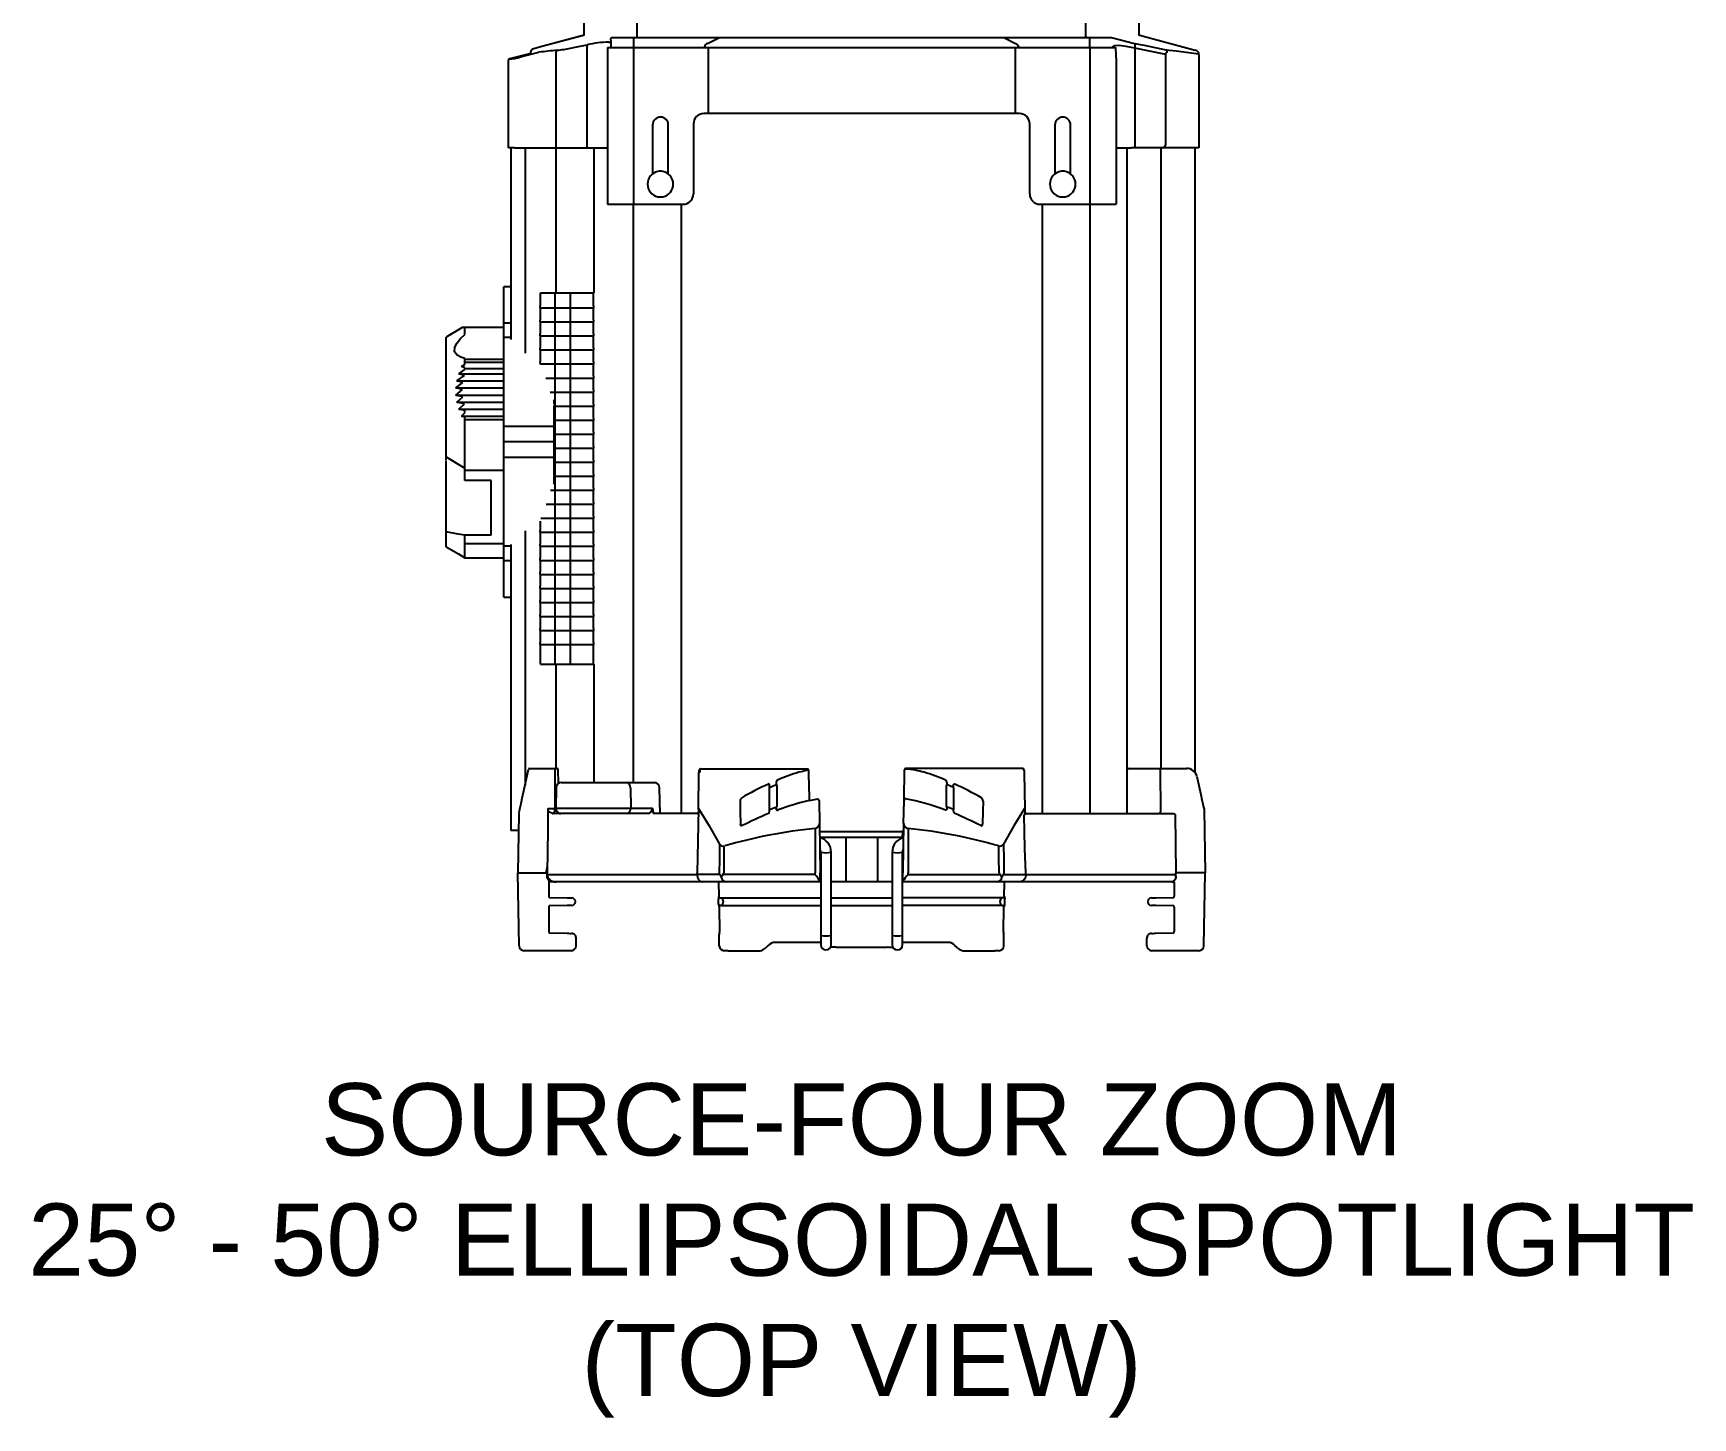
# Model space of a CAD drawing. Extents: x 4 to 195, y 4 to 106.
# Drawn here: x 175.06 to 195.17, y 78.97 to 95.76 of the extents above; entities that cross this region are included whole.
import ezdxf

# ---------------------------------------------------------------- set-up
doc = ezdxf.new("R2010")
doc.units = 0
doc.header["$LTSCALE"] = 0.5
doc.header["$MEASUREMENT"] = 0
doc.layers.get('0').update_dxf_attribs({"linetype": 'CONTINUOUS'})
doc.layers.add('RISER', color=7, linetype='CONTINUOUS')
doc.styles.add('ARIAL', font='arial.ttf')

# ---------------------------------------------------------------- blocks, each defined once
blk = doc.blocks.new('S4-z2550 (top)')
at = {"layer": 'RISER'}
for p, q in [((-2.719, -0.158), (-2.719, 0.447)), ((2.718, -0.158), (2.718, 0.447)), ((-3.041, -0.188), (-3.037, -0.225)), ((-3.026, -0.173), (-3.008, -0.173)), ((-3.008, -0.173), (-2.762, -0.173)), ((-2.762, -0.173), (-1.722, -0.173)), ((-2.762, -0.173), (-2.762, -0.293)), ((-1.867, -0.243), (-1.722, -0.173)), ((-1.722, -0.173), (1.754, -0.173)), ((1.723, -0.173), (1.867, -0.243)), ((1.754, -0.173), (3.027, -0.173)), ((2.762, -0.173), (2.762, -0.293)), ((3.027, -0.173), (3.309, -0.243)), ((-4.026, -0.369), (-4.267, -0.428)), ((-3.705, -0.356), (-3.705, -1.507)), ((-3.326, -1.507), (-3.326, -0.288)), ((-3.078, -0.293), (-3.078, -2.193)), ((-3.078, -0.293), (-2.765, -0.293)), ((-3.037, -0.225), (-3.037, -0.293)), ((-2.765, -0.293), (-2.765, -2.193)), ((-2.765, -0.293), (-1.86, -0.293)), ((-1.902, -0.293), (-1.902, -0.286)), ((-1.86, -0.293), (-1.86, -1.093)), ((-1.86, -0.293), (-1.844, -0.293)), ((-1.844, -0.293), (0, -0.293)), ((0, -0.293), (1.845, -0.293)), ((1.845, -0.293), (1.861, -0.293)), ((1.861, -0.293), (1.861, -1.093)), ((1.861, -0.293), (2.766, -0.293)), ((1.902, -0.286), (1.902, -0.293)), ((2.766, -0.293), (2.766, -2.193)), ((2.766, -0.293), (3.079, -0.293)), ((3.038, -0.293), (3.038, -0.287)), ((3.079, -0.293), (3.081, -0.293)), ((3.312, -0.301), (3.312, -1.507)), ((3.667, -0.375), (3.312, -0.301)), ((3.684, -0.375), (3.667, -0.375)), ((3.684, -0.375), (3.684, -1.477)), ((4.089, -0.381), (4.089, -1.507)), ((4.089, -0.381), (4.089, -1.507)), ((-4.278, -1.507), (-4.278, -0.443)), ((3.084, -0.418), (3.084, -2.193)), ((-1.86, -1.093), (-1.912, -1.093)), ((-1.844, -1.093), (-1.86, -1.093)), ((0, -1.093), (-1.844, -1.093)), ((1.845, -1.093), (0, -1.093)), ((1.861, -1.093), (1.845, -1.093)), ((1.913, -1.093), (1.861, -1.093)), ((-2.532, -1.232), (-2.532, -1.823)), ((-2.342, -1.825), (-2.342, -1.232)), ((-2.037, -1.218), (-2.037, -2.068)), ((2.038, -2.068), (2.038, -1.218)), ((2.343, -1.232), (2.343, -1.824)), ((2.533, -1.824), (2.533, -1.232)), ((-4.205, -1.507), (-4.278, -1.507)), ((-4.278, -1.507), (-4.278, -1.507)), ((-4.251, -1.507), (-4.251, -3.831)), ((-4.205, -1.507), (-4.078, -1.507)), ((-4.078, -1.507), (-3.886, -1.507)), ((-4.078, -1.507), (-4.078, -3.998)), ((-3.886, -1.507), (-3.705, -1.507)), ((-3.705, -1.507), (-3.527, -1.507)), ((-3.705, -1.507), (-3.705, -3.267)), ((-3.527, -1.507), (-3.246, -1.507)), ((-3.246, -1.507), (-3.123, -1.507)), ((-3.246, -1.507), (-3.246, -3.267)), ((-3.123, -1.507), (-3.083, -1.507)), ((3.08, -1.507), (3.214, -1.507)), ((3.214, -1.507), (3.266, -1.507)), ((3.214, -1.507), (3.214, -9.578)), ((3.308, -1.507), (3.266, -1.507)), ((3.646, -1.507), (3.308, -1.507)), ((3.626, -1.507), (3.626, -9.031)), ((4.089, -1.507), (3.646, -1.507)), ((4.042, -9.081), (4.042, -1.507)), ((-3.078, -2.193), (-2.162, -2.193)), ((-2.768, -2.193), (-2.768, -9.203)), ((-2.187, -2.193), (-2.187, -9.578)), ((2.163, -2.193), (3.084, -2.193)), ((2.187, -2.193), (2.187, -9.578)), ((2.768, -2.193), (2.768, -9.578)), ((-4.251, -3.194), (-4.335, -3.194)), ((-4.335, -6.954), (-4.335, -3.194)), ((-3.892, -3.424), (-3.892, -3.267)), ((-3.892, -3.267), (-3.711, -3.267)), ((-3.711, -3.424), (-3.711, -3.267)), ((-3.711, -3.267), (-3.529, -3.267)), ((-3.529, -3.424), (-3.529, -3.267)), ((-3.529, -3.267), (-3.247, -3.267)), ((-3.247, -3.424), (-3.247, -3.267)), ((-3.9, -3.424), (-3.9, -3.449)), ((-3.9, -3.449), (-3.719, -3.449)), ((-3.9, -3.594), (-3.9, -3.619)), ((-3.9, -3.619), (-3.719, -3.619)), ((-3.892, -3.594), (-3.892, -3.449)), ((-3.892, -3.764), (-3.892, -3.619)), ((-3.719, -3.424), (-3.719, -3.449)), ((-3.719, -3.449), (-3.531, -3.449)), ((-3.719, -3.594), (-3.719, -3.619)), ((-3.719, -3.619), (-3.531, -3.619)), ((-3.711, -3.594), (-3.711, -3.449)), ((-3.711, -3.764), (-3.711, -3.619)), ((-3.531, -3.424), (-3.531, -3.449)), ((-3.531, -3.449), (-3.249, -3.449)), ((-3.531, -3.594), (-3.531, -3.619)), ((-3.531, -3.619), (-3.249, -3.619)), ((-3.529, -3.594), (-3.529, -3.449)), ((-3.529, -3.764), (-3.529, -3.619)), ((-3.249, -3.424), (-3.249, -3.449)), ((-3.249, -3.449), (-3.247, -3.449)), ((-3.249, -3.594), (-3.249, -3.619)), ((-3.249, -3.619), (-3.247, -3.619)), ((-3.247, -3.424), (-3.247, -3.449)), ((-3.247, -3.594), (-3.247, -3.449)), ((-3.247, -3.594), (-3.247, -3.619)), ((-3.247, -3.764), (-3.247, -3.619)), ((-4.831, -3.684), (-5.035, -3.803)), ((-5.035, -5.253), (-5.035, -3.803)), ((-4.831, -3.684), (-4.335, -3.684)), ((-4.807, -3.719), (-4.807, -3.684)), ((-4.807, -3.707), (-4.807, -3.703)), ((-4.807, -3.77), (-4.807, -3.719)), ((-4.251, -3.634), (-4.335, -3.634)), ((-4.251, -3.809), (-4.335, -3.809)), ((-3.9, -3.764), (-3.9, -3.789)), ((-3.9, -3.789), (-3.719, -3.789)), ((-3.892, -3.934), (-3.892, -3.789)), ((-3.719, -3.764), (-3.719, -3.789)), ((-3.719, -3.789), (-3.531, -3.789)), ((-3.711, -3.934), (-3.711, -3.789)), ((-3.531, -3.764), (-3.531, -3.789)), ((-3.531, -3.789), (-3.249, -3.789)), ((-3.529, -3.934), (-3.529, -3.789)), ((-3.249, -3.764), (-3.249, -3.789)), ((-3.249, -3.789), (-3.247, -3.789)), ((-3.247, -3.764), (-3.247, -3.789)), ((-3.247, -3.934), (-3.247, -3.789)), ((-3.9, -3.934), (-3.9, -3.959)), ((-3.9, -3.959), (-3.719, -3.959)), ((-3.892, -4.104), (-3.892, -3.959)), ((-3.719, -3.934), (-3.719, -3.959)), ((-3.719, -3.959), (-3.531, -3.959)), ((-3.711, -4.104), (-3.711, -3.959)), ((-3.531, -3.934), (-3.531, -3.959)), ((-3.531, -3.959), (-3.249, -3.959)), ((-3.529, -4.104), (-3.529, -3.959)), ((-3.249, -3.934), (-3.249, -3.959)), ((-3.249, -3.959), (-3.247, -3.959)), ((-3.247, -3.934), (-3.247, -3.959)), ((-3.247, -4.104), (-3.247, -3.959)), ((-4.882, -4.247), (-4.807, -4.197)), ((-4.847, -4.161), (-4.807, -4.135)), ((-4.807, -4.175), (-4.847, -4.161)), ((-4.807, -4.072), (-4.807, -4.062)), ((-4.807, -4.072), (-4.335, -4.072)), ((-4.807, -4.105), (-4.807, -4.072)), ((-4.807, -4.105), (-4.335, -4.105)), ((-4.807, -4.135), (-4.807, -4.105)), ((-4.807, -4.182), (-4.807, -4.175)), ((-4.807, -4.197), (-4.807, -4.182)), ((-4.807, -4.182), (-4.335, -4.182)), ((-3.9, -4.104), (-3.9, -4.124)), ((-3.898, -4.129), (-3.719, -4.129)), ((-3.719, -4.104), (-3.719, -4.129)), ((-3.719, -4.129), (-3.531, -4.129)), ((-3.711, -4.274), (-3.711, -4.129)), ((-3.531, -4.104), (-3.531, -4.129)), ((-3.531, -4.129), (-3.249, -4.129)), ((-3.529, -4.274), (-3.529, -4.129)), ((-3.249, -4.104), (-3.249, -4.129)), ((-3.249, -4.129), (-3.247, -4.129)), ((-3.247, -4.104), (-3.247, -4.129)), ((-3.247, -4.274), (-3.247, -4.129)), ((-4.918, -4.419), (-4.83, -4.354)), ((-4.836, -4.44), (-4.918, -4.419)), ((-4.918, -4.419), (-4.335, -4.419)), ((-4.906, -4.333), (-4.813, -4.268)), ((-4.83, -4.354), (-4.906, -4.333)), ((-4.906, -4.333), (-4.335, -4.333)), ((-4.813, -4.268), (-4.882, -4.247)), ((-4.882, -4.247), (-4.335, -4.247)), ((-3.828, -4.299), (-3.719, -4.299)), ((-3.719, -4.274), (-3.719, -4.299)), ((-3.719, -4.299), (-3.531, -4.299)), ((-3.711, -4.444), (-3.711, -4.299)), ((-3.531, -4.274), (-3.531, -4.299)), ((-3.531, -4.299), (-3.249, -4.299)), ((-3.529, -4.444), (-3.529, -4.299)), ((-3.249, -4.274), (-3.249, -4.299)), ((-3.249, -4.299), (-3.247, -4.299)), ((-3.247, -4.274), (-3.247, -4.299)), ((-3.247, -4.444), (-3.247, -4.299)), ((-4.918, -4.505), (-4.836, -4.44)), ((-4.83, -4.526), (-4.918, -4.505)), ((-4.918, -4.505), (-4.335, -4.505)), ((-4.906, -4.591), (-4.83, -4.526)), ((-4.813, -4.612), (-4.906, -4.591)), ((-4.906, -4.591), (-4.335, -4.591)), ((-4.882, -4.677), (-4.813, -4.612)), ((-3.775, -4.469), (-3.719, -4.469)), ((-3.731, -4.564), (-3.731, -4.614)), ((-3.719, -4.444), (-3.719, -4.469)), ((-3.719, -4.469), (-3.531, -4.469)), ((-3.719, -4.614), (-3.719, -4.639)), ((-3.711, -4.614), (-3.711, -4.469)), ((-3.531, -4.444), (-3.531, -4.469)), ((-3.531, -4.469), (-3.249, -4.469)), ((-3.531, -4.614), (-3.531, -4.639)), ((-3.529, -4.614), (-3.529, -4.469)), ((-3.249, -4.444), (-3.249, -4.469)), ((-3.249, -4.469), (-3.247, -4.469)), ((-3.249, -4.614), (-3.249, -4.639)), ((-3.247, -4.444), (-3.247, -4.469)), ((-3.247, -4.614), (-3.247, -4.469)), ((-3.247, -4.614), (-3.247, -4.639)), ((-4.807, -4.693), (-4.882, -4.677)), ((-4.882, -4.677), (-4.335, -4.677)), ((-4.847, -4.763), (-4.807, -4.72)), ((-4.807, -4.771), (-4.847, -4.763)), ((-4.847, -4.763), (-4.335, -4.763)), ((-4.807, -4.698), (-4.807, -4.693)), ((-4.807, -4.72), (-4.807, -4.698)), ((-4.807, -4.781), (-4.807, -4.771)), ((-4.807, -4.802), (-4.807, -4.781)), ((-4.807, -4.802), (-4.335, -4.802)), ((-4.807, -5.415), (-4.807, -4.802)), ((-3.736, -4.639), (-3.719, -4.639)), ((-3.731, -4.639), (-3.731, -4.886)), ((-3.731, -4.809), (-3.719, -4.809)), ((-3.719, -4.639), (-3.531, -4.639)), ((-3.719, -4.784), (-3.719, -4.809)), ((-3.719, -4.809), (-3.531, -4.809)), ((-3.711, -4.784), (-3.711, -4.639)), ((-3.711, -4.954), (-3.711, -4.809)), ((-3.531, -4.639), (-3.249, -4.639)), ((-3.531, -4.784), (-3.531, -4.809)), ((-3.531, -4.809), (-3.249, -4.809)), ((-3.529, -4.784), (-3.529, -4.639)), ((-3.529, -4.954), (-3.529, -4.809)), ((-3.249, -4.639), (-3.247, -4.639)), ((-3.249, -4.784), (-3.249, -4.809)), ((-3.249, -4.809), (-3.247, -4.809)), ((-3.247, -4.784), (-3.247, -4.639)), ((-3.247, -4.784), (-3.247, -4.809)), ((-3.247, -4.954), (-3.247, -4.809)), ((-3.731, -4.886), (-4.335, -4.886)), ((-3.731, -4.886), (-3.731, -5.074)), ((-3.731, -4.979), (-3.719, -4.979)), ((-3.719, -4.954), (-3.719, -4.979)), ((-3.719, -4.979), (-3.531, -4.979)), ((-3.711, -5.124), (-3.711, -4.979)), ((-3.531, -4.954), (-3.531, -4.979)), ((-3.531, -4.979), (-3.249, -4.979)), ((-3.529, -5.124), (-3.529, -4.979)), ((-3.249, -4.954), (-3.249, -4.979)), ((-3.249, -4.979), (-3.247, -4.979)), ((-3.247, -4.954), (-3.247, -4.979)), ((-3.247, -5.124), (-3.247, -4.979)), ((-3.731, -5.074), (-4.335, -5.074)), ((-3.731, -5.074), (-3.731, -5.262)), ((-3.731, -5.149), (-3.719, -5.149)), ((-3.719, -5.124), (-3.719, -5.149)), ((-3.719, -5.149), (-3.531, -5.149)), ((-3.711, -5.294), (-3.711, -5.149)), ((-3.531, -5.124), (-3.531, -5.149)), ((-3.531, -5.149), (-3.249, -5.149)), ((-3.529, -5.294), (-3.529, -5.149)), ((-3.249, -5.124), (-3.249, -5.149)), ((-3.249, -5.149), (-3.247, -5.149)), ((-3.247, -5.124), (-3.247, -5.149)), ((-3.247, -5.294), (-3.247, -5.149)), ((-5.035, -5.297), (-5.035, -5.253)), ((-5.035, -6.346), (-5.035, -5.308)), ((-4.807, -5.415), (-4.335, -5.415)), ((-4.807, -5.483), (-4.807, -5.415)), ((-3.731, -5.262), (-4.335, -5.262)), ((-3.731, -5.262), (-3.731, -5.477)), ((-3.731, -5.319), (-3.719, -5.319)), ((-3.719, -5.294), (-3.719, -5.319)), ((-3.719, -5.319), (-3.531, -5.319)), ((-3.711, -5.464), (-3.711, -5.319)), ((-3.531, -5.294), (-3.531, -5.319)), ((-3.531, -5.319), (-3.249, -5.319)), ((-3.529, -5.464), (-3.529, -5.319)), ((-3.249, -5.294), (-3.249, -5.319)), ((-3.249, -5.319), (-3.247, -5.319)), ((-3.247, -5.294), (-3.247, -5.319)), ((-3.247, -5.464), (-3.247, -5.319)), ((-4.807, -5.541), (-4.807, -5.483)), ((-4.49, -5.541), (-4.807, -5.541)), ((-4.49, -6.205), (-4.49, -5.541)), ((-3.733, -5.489), (-3.719, -5.489)), ((-3.731, -5.489), (-3.731, -5.584)), ((-3.719, -5.464), (-3.719, -5.489)), ((-3.719, -5.489), (-3.531, -5.489)), ((-3.711, -5.634), (-3.711, -5.489)), ((-3.531, -5.464), (-3.531, -5.489)), ((-3.531, -5.489), (-3.249, -5.489)), ((-3.529, -5.634), (-3.529, -5.489)), ((-3.249, -5.464), (-3.249, -5.489)), ((-3.249, -5.489), (-3.247, -5.489)), ((-3.247, -5.464), (-3.247, -5.489)), ((-3.247, -5.634), (-3.247, -5.489)), ((-3.821, -5.829), (-3.719, -5.829)), ((-3.769, -5.659), (-3.719, -5.659)), ((-3.719, -5.634), (-3.719, -5.659)), ((-3.719, -5.659), (-3.531, -5.659)), ((-3.719, -5.804), (-3.719, -5.829)), ((-3.719, -5.829), (-3.531, -5.829)), ((-3.711, -5.804), (-3.711, -5.659)), ((-3.711, -5.974), (-3.711, -5.829)), ((-3.531, -5.634), (-3.531, -5.659)), ((-3.531, -5.659), (-3.249, -5.659)), ((-3.531, -5.804), (-3.531, -5.829)), ((-3.531, -5.829), (-3.249, -5.829)), ((-3.529, -5.804), (-3.529, -5.659)), ((-3.529, -5.974), (-3.529, -5.829)), ((-3.249, -5.634), (-3.249, -5.659)), ((-3.249, -5.659), (-3.247, -5.659)), ((-3.249, -5.804), (-3.249, -5.829)), ((-3.249, -5.829), (-3.247, -5.829)), ((-3.247, -5.634), (-3.247, -5.659)), ((-3.247, -5.804), (-3.247, -5.659)), ((-3.247, -5.804), (-3.247, -5.829)), ((-3.247, -5.974), (-3.247, -5.829)), ((-3.892, -6.144), (-3.892, -6.033)), ((-3.888, -5.999), (-3.719, -5.999)), ((-3.719, -5.974), (-3.719, -5.999)), ((-3.719, -5.999), (-3.531, -5.999)), ((-3.711, -6.144), (-3.711, -5.999)), ((-3.531, -5.974), (-3.531, -5.999)), ((-3.531, -5.999), (-3.249, -5.999)), ((-3.529, -6.144), (-3.529, -5.999)), ((-3.249, -5.974), (-3.249, -5.999)), ((-3.249, -5.999), (-3.247, -5.999)), ((-3.247, -5.974), (-3.247, -5.999)), ((-3.247, -6.144), (-3.247, -5.999)), ((-4.807, -6.263), (-4.807, -6.205)), ((-4.49, -6.205), (-4.807, -6.205)), ((-4.078, -6.151), (-4.078, -9.235)), ((-3.9, -6.144), (-3.9, -6.169)), ((-3.9, -6.169), (-3.719, -6.169)), ((-3.892, -6.314), (-3.892, -6.169)), ((-3.719, -6.144), (-3.719, -6.169)), ((-3.719, -6.169), (-3.531, -6.169)), ((-3.711, -6.314), (-3.711, -6.169)), ((-3.531, -6.144), (-3.531, -6.169)), ((-3.531, -6.169), (-3.249, -6.169)), ((-3.529, -6.314), (-3.529, -6.169)), ((-3.249, -6.144), (-3.249, -6.169)), ((-3.249, -6.169), (-3.247, -6.169)), ((-3.247, -6.144), (-3.247, -6.169)), ((-3.247, -6.314), (-3.247, -6.169)), ((-5.035, -6.346), (-4.885, -6.432)), ((-4.885, -6.432), (-4.807, -6.478)), ((-4.807, -6.305), (-4.807, -6.263)), ((-4.807, -6.305), (-4.335, -6.305)), ((-4.807, -6.479), (-4.807, -6.305)), ((-4.251, -6.339), (-4.335, -6.339)), ((-4.251, -6.318), (-4.251, -9.784)), ((-3.9, -6.314), (-3.9, -6.339)), ((-3.9, -6.339), (-3.719, -6.339)), ((-3.892, -6.484), (-3.892, -6.339)), ((-3.719, -6.314), (-3.719, -6.339)), ((-3.719, -6.339), (-3.531, -6.339)), ((-3.711, -6.484), (-3.711, -6.339)), ((-3.531, -6.314), (-3.531, -6.339)), ((-3.531, -6.339), (-3.249, -6.339)), ((-3.529, -6.484), (-3.529, -6.339)), ((-3.249, -6.314), (-3.249, -6.339)), ((-3.249, -6.339), (-3.247, -6.339)), ((-3.247, -6.314), (-3.247, -6.339)), ((-3.247, -6.484), (-3.247, -6.339)), ((-4.807, -6.479), (-4.807, -6.48)), ((-4.807, -6.48), (-4.335, -6.48)), ((-4.251, -6.514), (-4.335, -6.514)), ((-3.9, -6.484), (-3.9, -6.509)), ((-3.9, -6.509), (-3.719, -6.509)), ((-3.892, -6.654), (-3.892, -6.509)), ((-3.719, -6.484), (-3.719, -6.509)), ((-3.719, -6.509), (-3.531, -6.509)), ((-3.711, -6.654), (-3.711, -6.509)), ((-3.531, -6.484), (-3.531, -6.509)), ((-3.531, -6.509), (-3.249, -6.509)), ((-3.529, -6.654), (-3.529, -6.509)), ((-3.249, -6.484), (-3.249, -6.509)), ((-3.249, -6.509), (-3.247, -6.509)), ((-3.247, -6.484), (-3.247, -6.509)), ((-3.247, -6.654), (-3.247, -6.509)), ((-3.9, -6.654), (-3.9, -6.679)), ((-3.9, -6.679), (-3.719, -6.679)), ((-3.9, -6.824), (-3.9, -6.849)), ((-3.892, -6.824), (-3.892, -6.679)), ((-3.719, -6.654), (-3.719, -6.679)), ((-3.719, -6.679), (-3.531, -6.679)), ((-3.719, -6.824), (-3.719, -6.849)), ((-3.711, -6.824), (-3.711, -6.679)), ((-3.531, -6.654), (-3.531, -6.679)), ((-3.531, -6.679), (-3.249, -6.679)), ((-3.531, -6.824), (-3.531, -6.849)), ((-3.529, -6.824), (-3.529, -6.679)), ((-3.249, -6.654), (-3.249, -6.679)), ((-3.249, -6.679), (-3.247, -6.679)), ((-3.249, -6.824), (-3.249, -6.849)), ((-3.247, -6.654), (-3.247, -6.679)), ((-3.247, -6.824), (-3.247, -6.679)), ((-3.247, -6.824), (-3.247, -6.849)), ((-4.335, -6.954), (-4.251, -6.954)), ((-3.9, -6.849), (-3.719, -6.849)), ((-3.9, -6.994), (-3.9, -7.019)), ((-3.9, -7.019), (-3.719, -7.019)), ((-3.892, -6.994), (-3.892, -6.849)), ((-3.892, -7.164), (-3.892, -7.019)), ((-3.719, -6.849), (-3.531, -6.849)), ((-3.719, -6.994), (-3.719, -7.019)), ((-3.719, -7.019), (-3.531, -7.019)), ((-3.711, -6.994), (-3.711, -6.849)), ((-3.711, -7.164), (-3.711, -7.019)), ((-3.531, -6.849), (-3.249, -6.849)), ((-3.531, -6.994), (-3.531, -7.019)), ((-3.531, -7.019), (-3.249, -7.019)), ((-3.529, -6.994), (-3.529, -6.849)), ((-3.529, -7.164), (-3.529, -7.019)), ((-3.249, -6.849), (-3.247, -6.849)), ((-3.249, -6.994), (-3.249, -7.019)), ((-3.249, -7.019), (-3.247, -7.019)), ((-3.247, -6.994), (-3.247, -6.849)), ((-3.247, -6.994), (-3.247, -7.019)), ((-3.247, -7.164), (-3.247, -7.019)), ((-3.9, -7.164), (-3.9, -7.189)), ((-3.9, -7.189), (-3.719, -7.189)), ((-3.892, -7.334), (-3.892, -7.189)), ((-3.719, -7.164), (-3.719, -7.189)), ((-3.719, -7.189), (-3.531, -7.189)), ((-3.711, -7.334), (-3.711, -7.189)), ((-3.531, -7.164), (-3.531, -7.189)), ((-3.531, -7.189), (-3.249, -7.189)), ((-3.529, -7.334), (-3.529, -7.189)), ((-3.249, -7.164), (-3.249, -7.189)), ((-3.249, -7.189), (-3.247, -7.189)), ((-3.247, -7.164), (-3.247, -7.189)), ((-3.247, -7.334), (-3.247, -7.189)), ((-3.9, -7.334), (-3.9, -7.359)), ((-3.9, -7.359), (-3.719, -7.359)), ((-3.892, -7.504), (-3.892, -7.359)), ((-3.719, -7.334), (-3.719, -7.359)), ((-3.719, -7.359), (-3.531, -7.359)), ((-3.711, -7.504), (-3.711, -7.359)), ((-3.531, -7.334), (-3.531, -7.359)), ((-3.531, -7.359), (-3.249, -7.359)), ((-3.529, -7.504), (-3.529, -7.359)), ((-3.249, -7.334), (-3.249, -7.359)), ((-3.249, -7.359), (-3.247, -7.359)), ((-3.247, -7.334), (-3.247, -7.359)), ((-3.247, -7.504), (-3.247, -7.359)), ((-3.9, -7.504), (-3.9, -7.529)), ((-3.9, -7.529), (-3.719, -7.529)), ((-3.892, -7.767), (-3.892, -7.529)), ((-3.719, -7.504), (-3.719, -7.529)), ((-3.719, -7.529), (-3.531, -7.529)), ((-3.711, -7.767), (-3.711, -7.529)), ((-3.531, -7.504), (-3.531, -7.529)), ((-3.531, -7.529), (-3.249, -7.529)), ((-3.529, -7.767), (-3.529, -7.529)), ((-3.249, -7.504), (-3.249, -7.529)), ((-3.249, -7.529), (-3.247, -7.529)), ((-3.247, -7.504), (-3.247, -7.529)), ((-3.247, -7.767), (-3.247, -7.529)), ((-3.892, -7.767), (-3.711, -7.767)), ((-3.711, -7.767), (-3.529, -7.767)), ((-3.705, -7.767), (-3.705, -9.031)), ((-3.529, -7.767), (-3.247, -7.767)), ((-3.246, -7.767), (-3.246, -9.203)), ((-4.112, -9.392), (-4.037, -9.043)), ((-4.022, -9.031), (-3.705, -9.031)), ((-3.713, -9.519), (-3.713, -9.046)), ((-3.705, -9.031), (-3.693, -9.031)), ((-3.674, -9.214), (-3.678, -9.046)), ((-0.658, -9.039), (-1.954, -9.039)), ((-0.654, -9.039), (-0.658, -9.039)), ((0.515, -9.418), (0.522, -9.05)), ((0.537, -9.038), (0.538, -9.038)), ((1.946, -9.031), (0.538, -9.031)), ((3.233, -9.031), (3.263, -9.031)), ((3.263, -9.031), (3.942, -9.031)), ((3.617, -9.046), (3.621, -9.563)), ((-3.639, -9.203), (-2.846, -9.203)), ((-2.846, -9.203), (-2.505, -9.203)), ((-2.495, -9.204), (-2.505, -9.203)), ((-1.977, -9.525), (-1.97, -9.086)), ((-1.027, -9.235), (-1.027, -9.496)), ((-0.641, -9.086), (-0.641, -9.099)), ((-0.641, -9.099), (-0.636, -9.383)), ((1.027, -9.235), (1.027, -9.496)), ((1.969, -9.086), (1.977, -9.525)), ((4.064, -9.13), (4.112, -9.348)), ((-3.702, -9.265), (-3.706, -9.514)), ((-2.801, -9.265), (-2.798, -9.514)), ((-2.44, -9.581), (-2.449, -9.265)), ((-1.117, -9.53), (-1.117, -9.269)), ((-0.636, -9.383), (-0.635, -9.426)), ((-0.533, -9.406), (-0.635, -9.426)), ((-0.635, -9.426), (-0.635, -9.426)), ((-0.533, -9.404), (-0.533, -9.404)), ((-0.515, -9.419), (-0.511, -9.697)), ((0.51, -9.697), (0.515, -9.419)), ((0.532, -9.397), (0.531, -9.397)), ((1.117, -9.53), (1.117, -9.269)), ((-4.153, -9.58), (-4.165, -10.296)), ((-3.8, -9.519), (-3.713, -9.519)), ((-3.745, -9.578), (-3.747, -9.578)), ((-3.643, -9.578), (-3.745, -9.578)), ((-3.706, -9.514), (-2.798, -9.514)), ((-2.843, -9.578), (-3.643, -9.578)), ((-2.589, -9.578), (-2.843, -9.578)), ((-2.798, -9.514), (-2.533, -9.514)), ((-2.524, -9.556), (-2.524, -9.578)), ((-1.993, -9.578), (-2.524, -9.578)), ((-1.977, -9.525), (-1.991, -10.296)), ((-1.118, -9.53), (-1.027, -9.496)), ((-1.019, -9.536), (-1.01, -9.533)), ((1.018, -9.536), (1.01, -9.533)), ((1.118, -9.53), (1.027, -9.496)), ((1.977, -10.001), (1.972, -9.593)), ((1.977, -9.525), (1.978, -9.575)), ((1.992, -9.578), (1.99, -9.579)), ((1.993, -9.578), (1.992, -9.578)), ((1.993, -9.578), (3.775, -9.578)), ((3.801, -9.593), (3.81, -10.296)), ((4.152, -9.534), (4.165, -10.296)), ((-4.156, -9.784), (-4.251, -9.784)), ((-0.564, -9.759), (-0.564, -10.296)), ((-0.511, -9.697), (-0.5, -10.296)), ((0.499, -9.799), (-0.509, -9.799)), ((0.497, -9.863), (0.499, -9.799)), ((0.499, -9.784), (0.509, -9.784)), ((0.51, -9.697), (0.5, -10.296)), ((0.563, -9.759), (0.564, -10.296)), ((-0.508, -9.863), (0.497, -9.863)), ((-0.494, -10.048), (-0.494, -11.055)), ((-0.369, -11.055), (-0.369, -10.048)), ((-0.192, -9.863), (-0.192, -10.406)), ((0.192, -9.863), (0.192, -10.406)), ((0.371, -10.048), (0.371, -11.055)), ((0.496, -11.055), (0.496, -10.048)), ((1.99, -10.296), (1.977, -10.001)), ((-3.812, -10.231), (-3.811, -10.296)), ((-4.165, -10.296), (-4.116, -10.296)), ((-4.15, -11.182), (-4.165, -10.296)), ((-4.116, -10.296), (-3.826, -10.296)), ((-3.81, -10.321), (-3.811, -10.296)), ((-3.81, -10.318), (-1.991, -10.318)), ((-3.81, -10.353), (-3.81, -10.321)), ((-3.791, -10.385), (-3.81, -10.353)), ((-3.763, -10.406), (-3.791, -10.385)), ((-3.791, -10.385), (-3.79, -10.542)), ((-3.785, -10.406), (-3.79, -10.411)), ((-3.79, -10.411), (-3.79, -10.542)), ((-3.763, -10.406), (-3.785, -10.406)), ((-3.703, -10.406), (-3.763, -10.406)), ((-1.928, -10.406), (-3.703, -10.406)), ((-1.99, -10.318), (-1.991, -10.296)), ((-1.991, -10.318), (-1.991, -10.296)), ((-1.991, -10.318), (-1.99, -10.323)), ((-1.718, -10.318), (-1.99, -10.318)), ((-1.647, -10.406), (-1.928, -10.406)), ((-1.732, -10.406), (-1.732, -10.411)), ((-1.732, -10.411), (-1.729, -10.585)), ((-0.564, -10.318), (-1.678, -10.318)), ((-0.502, -10.406), (-1.647, -10.406)), ((-0.564, -10.318), (-0.564, -10.296)), ((-0.502, -10.402), (-0.5, -10.296)), ((-0.502, -10.402), (-0.502, -10.406)), ((-0.494, -10.406), (-0.502, -10.406)), ((-0.273, -10.406), (-0.369, -10.406)), ((-0.258, -10.406), (-0.273, -10.406)), ((-0.252, -10.406), (-0.258, -10.406)), ((-0.192, -10.406), (-0.252, -10.406)), ((0.192, -10.406), (-0.192, -10.406)), ((0.252, -10.406), (0.192, -10.406)), ((0.258, -10.406), (0.252, -10.406)), ((0.273, -10.406), (0.258, -10.406)), ((0.371, -10.406), (0.273, -10.406)), ((0.502, -10.406), (0.496, -10.406)), ((0.502, -10.402), (0.5, -10.296)), ((0.502, -10.406), (0.502, -10.402)), ((1.647, -10.406), (0.502, -10.406)), ((0.564, -10.318), (0.564, -10.296)), ((0.564, -10.318), (1.678, -10.318)), ((1.928, -10.406), (1.647, -10.406)), ((1.718, -10.318), (1.99, -10.318)), ((1.728, -10.585), (1.731, -10.411)), ((1.731, -10.411), (1.732, -10.406)), ((3.703, -10.406), (1.928, -10.406)), ((1.99, -10.318), (1.99, -10.296)), ((1.99, -10.318), (1.99, -10.296)), ((1.99, -10.318), (3.806, -10.318)), ((1.99, -10.323), (1.99, -10.318)), ((3.763, -10.406), (3.703, -10.406)), ((3.763, -10.406), (3.785, -10.406)), ((3.785, -10.406), (3.79, -10.411)), ((3.79, -10.411), (3.79, -10.58)), ((3.809, -10.348), (3.81, -10.296)), ((3.809, -10.348), (3.809, -10.359)), ((4.115, -10.296), (3.81, -10.296)), ((4.165, -10.296), (4.115, -10.296)), ((4.149, -11.182), (4.165, -10.296)), ((-3.79, -10.542), (-3.79, -10.58)), ((-3.79, -10.58), (-3.79, -10.591)), ((-3.79, -10.591), (-3.785, -10.596)), ((-3.785, -10.596), (-3.568, -10.6)), ((-1.734, -10.615), (-1.734, -10.613)), ((-1.733, -10.678), (-1.734, -10.615)), ((-1.703, -10.601), (-0.494, -10.601)), ((-0.369, -10.601), (0.371, -10.601)), ((1.705, -10.601), (0.496, -10.601)), ((1.735, -10.678), (1.736, -10.615)), ((1.736, -10.615), (1.736, -10.613)), ((3.568, -10.6), (3.785, -10.596)), ((3.785, -10.596), (3.79, -10.591)), ((3.79, -10.591), (3.79, -10.58)), ((-3.785, -10.696), (-3.79, -10.701)), ((-3.79, -10.701), (-3.79, -10.712)), ((-3.79, -10.712), (-3.79, -11.01)), ((-3.568, -10.692), (-3.785, -10.696)), ((-1.733, -10.679), (-1.733, -10.678)), ((-1.726, -10.707), (-1.721, -11.015)), ((-1.702, -10.691), (-0.494, -10.691)), ((-0.369, -10.691), (0.371, -10.691)), ((1.704, -10.691), (0.496, -10.691)), ((1.721, -11.015), (1.726, -10.707)), ((1.735, -10.679), (1.735, -10.678)), ((3.785, -10.696), (3.568, -10.692)), ((3.79, -10.701), (3.785, -10.696)), ((3.79, -10.712), (3.79, -10.701)), ((3.79, -10.712), (3.79, -11.01)), ((-3.79, -11.01), (-3.79, -11.021)), ((-3.79, -11.021), (-3.785, -11.026)), ((-3.785, -11.026), (-3.568, -11.03)), ((-1.727, -11.045), (-1.727, -11.043)), ((-1.724, -11.182), (-1.727, -11.045)), ((-0.494, -11.055), (-0.494, -11.168)), ((-0.369, -11.168), (-0.369, -11.055)), ((0.371, -11.055), (0.371, -11.168)), ((0.496, -11.168), (0.496, -11.055)), ((1.724, -11.182), (1.726, -11.045)), ((1.726, -11.043), (1.726, -11.045)), ((3.568, -11.03), (3.785, -11.026)), ((3.785, -11.026), (3.79, -11.021)), ((3.79, -11.021), (3.79, -11.01)), ((-4.15, -11.182), (-4.15, -11.186)), ((-4.071, -11.241), (-4.09, -11.241)), ((-3.786, -11.241), (-4.071, -11.241)), ((-3.641, -11.241), (-3.786, -11.241)), ((-3.568, -11.241), (-3.641, -11.241)), ((-3.519, -11.241), (-3.568, -11.241)), ((-3.459, -11.182), (-3.457, -11.092)), ((-1.615, -11.241), (-1.664, -11.241)), ((-1.615, -11.241), (-1.246, -11.241)), ((-1.132, -11.176), (-1.161, -11.206)), ((-0.494, -11.141), (-1.047, -11.141)), ((-0.309, -11.199), (0.311, -11.199)), ((1.047, -11.141), (0.496, -11.141)), ((1.161, -11.206), (1.132, -11.176)), ((1.246, -11.241), (1.614, -11.241)), ((1.664, -11.241), (1.614, -11.241)), ((3.458, -11.182), (3.457, -11.092)), ((3.568, -11.241), (3.518, -11.241)), ((3.641, -11.241), (3.568, -11.241)), ((3.785, -11.241), (3.641, -11.241)), ((4.071, -11.241), (3.785, -11.241)), ((4.089, -11.241), (4.071, -11.241)), ((4.149, -11.186), (4.149, -11.182))]:
    blk.add_line(p, q, dxfattribs=at)
at = {"layer": 'RISER', "flags": 128}
for points in [[(-3.989, -0.308), (-3.858, -0.273), (-3.36, -0.14), (-3.36, 0.08)], [(3.36, 0.08), (3.36, -0.14), (3.446, -0.162), (4.044, -0.323)], [(-3.989, -0.308), (-3.858, -0.273), (-3.371, -0.143)], [(3.371, -0.143), (3.446, -0.162), (4.044, -0.323)], [(-4.131, -0.407), (-4.117, -0.403), (-3.911, -0.351)], [(-4.011, -0.364), (-4, -0.324), (-3.989, -0.308)], [(-3.527, -0.301), (-3.47, -0.289), (-3.325, -0.259)], [(-3.063, -0.227), (-3.044, -0.229), (-3.037, -0.225), (-3.037, -0.225)], [(1.867, -0.243), (1.891, -0.261), (1.898, -0.272), (1.902, -0.284), (1.902, -0.286)], [(3.312, -0.301), (3.207, -0.279), (3.118, -0.269), (3.059, -0.271), (3.038, -0.287)], [(3.309, -0.243), (3.423, -0.266), (3.688, -0.322)], [(3.688, -0.322), (3.812, -0.333), (4.087, -0.368)], [(-4.807, -4.062), (-4.858, -4.046), (-4.901, -4.022), (-4.932, -3.981), (-4.93, -3.926), (-4.902, -3.871), (-4.859, -3.82), (-4.807, -3.77)], [(-5.035, -5.253), (-4.888, -5.344), (-4.807, -5.393)], [(-4.807, -6.205), (-4.888, -6.19), (-5.035, -6.164)], [(-3.713, -9.046), (-3.713, -9.043), (-3.713, -9.04), (-3.712, -9.038), (-3.711, -9.035), (-3.71, -9.034), (-3.708, -9.032), (-3.706, -9.031), (-3.705, -9.031)], [(-1.958, -9.04), (-1.959, -9.05), (-1.961, -9.078)], [(-1.96, -9.039), (-1.96, -9.039), (-1.959, -9.039), (-1.958, -9.04)], [(0.522, -9.05), (0.522, -9.049), (0.522, -9.048)], [(3.608, -9.031), (3.61, -9.031), (3.611, -9.032), (3.613, -9.034), (3.614, -9.035), (3.615, -9.038), (3.616, -9.04), (3.617, -9.043), (3.617, -9.046)], [(-1.97, -9.086), (-1.969, -9.062), (-1.969, -9.056)], [(-1.115, -9.237), (-1.116, -9.227), (-1.119, -9.223), (-1.122, -9.221), (-1.124, -9.22), (-1.127, -9.22), (-1.13, -9.221)], [(-1.116, -9.264), (-1.071, -9.244), (-1.03, -9.226)], [(-1.115, -9.257), (-1.115, -9.24), (-1.115, -9.237)], [(-1.034, -9.202), (-1.034, -9.219), (-1.034, -9.222)], [(-0.642, -9.056), (-0.642, -9.067), (-0.641, -9.086)], [(1.116, -9.264), (1.071, -9.244), (1.03, -9.226)], [(1.034, -9.202), (1.034, -9.219), (1.034, -9.222)], [(1.114, -9.237), (1.116, -9.227), (1.119, -9.223), (1.121, -9.221), (1.124, -9.22), (1.127, -9.22), (1.129, -9.221)], [(1.114, -9.257), (1.114, -9.24), (1.114, -9.237)], [(1.969, -9.056), (1.969, -9.062), (1.969, -9.086)], [(-4.152, -9.577), (-4.151, -9.569), (-4.145, -9.545), (-4.137, -9.506), (-4.126, -9.455), (-4.112, -9.392)], [(-1.472, -9.427), (-1.47, -9.551), (-1.467, -9.707)], [(-1.117, -9.269), (-1.116, -9.264), (-1.116, -9.264)], [(0.531, -9.397), (0.529, -9.397), (0.527, -9.398), (0.524, -9.399), (0.52, -9.403), (0.516, -9.411), (0.516, -9.414), (0.515, -9.416), (0.515, -9.417), (0.515, -9.417), (0.515, -9.418), (0.515, -9.418), (0.515, -9.418), (0.515, -9.419)], [(1.117, -9.269), (1.116, -9.264), (1.116, -9.264)], [(1.472, -9.427), (1.469, -9.551), (1.467, -9.707)], [(4.112, -9.348), (4.125, -9.411), (4.136, -9.462), (4.144, -9.5), (4.15, -9.524), (4.151, -9.531)], [(-3.8, -9.519), (-3.801, -9.578), (-3.803, -9.784), (-3.811, -10.296)], [(-3.747, -9.578), (-3.783, -9.563), (-3.793, -9.548), (-3.797, -9.538), (-3.799, -9.527), (-3.8, -9.519)], [(-3.747, -9.578), (-3.74, -9.577), (-3.734, -9.573), (-3.728, -9.568), (-3.723, -9.56), (-3.719, -9.551), (-3.715, -9.541), (-3.713, -9.531), (-3.713, -9.519)], [(-1.976, -9.517), (-1.846, -9.729), (-1.721, -9.951)], [(-1.114, -9.551), (-1.114, -9.535), (-1.114, -9.532)], [(-1.034, -9.501), (-1.034, -9.518), (-1.034, -9.52)], [(-1.034, -9.52), (-1.033, -9.528), (-1.033, -9.528)], [(-1.033, -9.528), (-1.031, -9.532), (-1.029, -9.535)], [(-1.029, -9.535), (-1.027, -9.536), (-1.024, -9.537)], [(-1.024, -9.537), (-1.021, -9.537), (-1.019, -9.536)], [(1.024, -9.537), (1.021, -9.537), (1.018, -9.536)], [(1.028, -9.535), (1.026, -9.536), (1.024, -9.537)], [(1.033, -9.528), (1.031, -9.532), (1.028, -9.535)], [(1.034, -9.52), (1.033, -9.528), (1.033, -9.528)], [(1.034, -9.501), (1.034, -9.518), (1.034, -9.52)], [(1.114, -9.551), (1.114, -9.535), (1.114, -9.532)], [(1.976, -9.517), (1.846, -9.729), (1.721, -9.951)], [(1.99, -9.579), (1.986, -9.581), (1.984, -9.582), (1.982, -9.583), (1.981, -9.583), (1.98, -9.583), (1.979, -9.582), (1.978, -9.58), (1.978, -9.577), (1.978, -9.575)], [(3.775, -9.578), (3.791, -9.581), (3.795, -9.584), (3.798, -9.587), (3.8, -9.59), (3.801, -9.593), (3.801, -9.593)], [(-1.446, -9.725), (-1.45, -9.727), (-1.454, -9.727), (-1.458, -9.726), (-1.461, -9.724), (-1.465, -9.718), (-1.467, -9.707)], [(0.499, -9.799), (0.499, -9.796), (0.499, -9.793), (0.499, -9.791), (0.499, -9.788), (0.499, -9.787), (0.499, -9.785), (0.499, -9.784), (0.499, -9.784)], [(1.446, -9.725), (1.45, -9.727), (1.454, -9.727), (1.457, -9.726), (1.461, -9.724), (1.464, -9.718), (1.467, -9.707)], [(-1.721, -9.951), (-1.723, -10.137), (-1.725, -10.296)], [(-1.666, -10.296), (-1.664, -10.116), (-1.663, -9.972)], [(-0.505, -10.014), (-0.496, -10.032), (-0.494, -10.048)], [(1.666, -10.296), (1.664, -10.116), (1.663, -9.972)], [(1.721, -9.951), (1.723, -10.137), (1.724, -10.296)], [(-3.81, -10.321), (-3.81, -10.318), (-3.81, -10.318)], [(-1.99, -10.324), (-1.99, -10.322), (-1.99, -10.32), (-1.99, -10.318)], [(-1.718, -10.318), (-1.715, -10.327), (-1.7, -10.349)], [(-1.678, -10.318), (-1.676, -10.31), (-1.674, -10.305), (-1.672, -10.301), (-1.67, -10.298), (-1.668, -10.297), (-1.667, -10.296), (-1.666, -10.296)], [(1.678, -10.318), (1.675, -10.31), (1.673, -10.305), (1.672, -10.301), (1.669, -10.298), (1.668, -10.297), (1.667, -10.296), (1.666, -10.296)], [(1.718, -10.318), (1.715, -10.327), (1.7, -10.349)], [(1.99, -10.324), (1.985, -10.35), (1.975, -10.375), (1.959, -10.394), (1.94, -10.404), (1.928, -10.406), (1.928, -10.406)], [(1.99, -10.318), (1.99, -10.32), (1.99, -10.322), (1.99, -10.324)], [(3.809, -10.359), (3.796, -10.38), (3.763, -10.406)], [(3.806, -10.318), (3.806, -10.318), (3.809, -10.348)], [(-3.568, -10.6), (-3.549, -10.6), (-3.53, -10.601), (-3.512, -10.601)], [(3.512, -10.601), (3.53, -10.601), (3.548, -10.6), (3.568, -10.6)], [(-3.512, -10.691), (-3.53, -10.692), (-3.549, -10.692), (-3.568, -10.692)], [(3.568, -10.692), (3.548, -10.692), (3.53, -10.692), (3.512, -10.691)], [(-3.568, -11.03), (-3.55, -11.03), (-3.532, -11.031), (-3.516, -11.031)], [(3.516, -11.031), (3.532, -11.031), (3.549, -11.03), (3.568, -11.03)]]:
    blk.add_lwpolyline(points, dxfattribs=at)
at = {"layer": 'RISER'}
for centre, radius, start, end in [((-3.026, -0.188), 0.015, 90.0063, 180.0035), ((-2.733, -0.16), 0.0135, 268.7895, 6.3109), ((2.733, -0.158), 0.0149, 180.4639, 258.5923), ((-4.033, -0.321), 0.048, 278.9806, 297.9398), ((-3.176, -6.039), 5.736, 95.1243, 97.3672), ((-3.677, -0.353), 0.0285, 113.0368, 185.5357), ((-3.823, 1.008), 1.341, 275.7968, 282.7442), ((-3.281, -0.273), 0.0465, 161.648, 197.9747), ((-3.036, -1.535), 1.308, 91.1931, 102.779), ((-1.849, -0.293), 0.0533, 109.4801, 171.5815), ((1.291, -0.387), 1.793, 359.0015, 2.9979), ((3.235, -0.275), 0.0812, 341.4815, 23.3584), ((3.706, -0.373), 0.022, 91.0407, 185.6446), ((3.677, -0.348), 0.0287, 355.201, 67.967), ((4.029, -0.381), 0.06, 0.0035, 75.0036), ((4.029, -0.381), 0.06, 0.0034, 75.0037), ((-4.263, -0.443), 0.015, 104.3932, 179.875), ((-4.279, 0.033), 0.464, 270.8159, 288.5002), ((-2.437, -1.232), 0.095, 0, 180), ((-1.912, -1.218), 0.125, 90, 180), ((1.913, -1.218), 0.125, 0, 90), ((2.438, -1.232), 0.095, 0, 180), ((-2.438, -1.948), 0.156, 101.4434, 258.5566), ((-2.438, -1.948), 0.156, 78.5566, 101.4434), ((-2.438, -1.948), 0.156, 281.4434, 78.5566), ((2.438, -1.948), 0.156, 101.4434, 258.5566), ((2.438, -1.948), 0.156, 78.5566, 101.4434), ((2.438, -1.948), 0.156, 281.4434, 78.5566), ((-2.438, -1.948), 0.156, 258.5566, 281.4434), ((-2.162, -2.068), 0.125, 270, 0), ((2.163, -2.068), 0.125, 180, 270), ((2.438, -1.948), 0.156, 258.5566, 281.4434), ((-4.022, -9.046), 0.015, 90, 167.77), ((-3.693, -9.046), 0.015, 1.4265, 90), ((-1.95, -9.056), 0.0187, 119.8214, 181.9882), ((-1.951, -9.056), 0.0177, 112.468, 179.9414), ((-1.952, -9.052), 0.0142, 85.9834, 120.6089), ((-1.954, -9.049), 0.00979, 92.1403, 117.2798), ((-1.951, -9.041), 0.00345, 92.5577, 144.0341), ((-0.659, -9.056), 0.0176, 359.0219, 73.8022), ((0.538, -9.048), 0.0166, 92.4245, 182.0618), ((0.535, -9.051), 0.0133, 81.2791, 172.1368), ((0.444, -10.197), 1.162, 74.2718, 85.3521), ((1.945, -9.067), 0.036, 70.9143, 89.3691), ((1.945, -9.054), 0.024, 354.4455, 59.7766), ((3.233, -9.046), 0.015, 90, 179), ((3.942, -9.156), 0.125, 12.23, 90), ((-3.639, -9.266), 0.063, 90, 179), ((-2.857, -9.258), 0.0559, 352.7003, 78.7727), ((-2.505, -9.26), 0.0554, 354.5619, 80.8808), ((-1.96, -9.088), 0.00993, 96.9533, 168.6327), ((0.496, -12.783), 3.915, 114.5297, 119.8449), ((-1.004, -9.199), 0.0306, 120.3589, 185.1109), ((-1.064, -9.254), 0.0437, 38.5839, 46.5593), ((-1.037, -9.234), 0.00978, 352.451, 47.636), ((0.162, -12.009), 3.073, 107.4442, 112.6162), ((-0.444, -10.197), 1.162, 99.8371, 105.7282), ((-0.163, -12.009), 3.073, 67.3838, 72.5558), ((1.004, -9.199), 0.0306, 354.8891, 59.6411), ((1.037, -9.234), 0.00978, 132.364, 187.549), ((1.064, -9.254), 0.0437, 133.4407, 141.4161), ((-0.496, -12.783), 3.915, 60.1551, 65.4703), ((-1.424, -9.425), 0.0478, 126.5035, 182.5159), ((-1.08, -9.267), 0.0358, 162.8248, 174.2338), ((0.099, -12.532), 3.197, 103.2825, 110.2942), ((-0.53, -9.419), 0.015, 1, 101.192), ((-0.099, -12.532), 3.197, 69.7058, 78.6085), ((1.08, -9.267), 0.0358, 5.7662, 17.1752), ((1.424, -9.425), 0.0478, 357.4841, 53.4965), ((-4.138, -9.58), 0.015, 167.77, 179), ((-3.643, -9.515), 0.063, 179, 270), ((-2.854, -9.523), 0.0566, 281.6137, 8.7967), ((-2.594, -9.517), 0.0614, 275.3404, 2.7676), ((-2.675, -9.566), 0.151, 3.707, 20.0547), ((-1.993, -9.563), 0.015, 269.9883, 359.0067), ((0.46, -13.445), 4.18, 112.3433, 117.1295), ((-1.144, -9.553), 0.0298, 299.6594, 3.5682), ((-1.122, -9.539), 0.00986, 43.1275, 72.0245), ((-1.022, -9.505), 0.0125, 149.6418, 163.2011), ((1.022, -9.505), 0.0125, 16.7989, 30.3582), ((1.121, -9.539), 0.00986, 107.9755, 136.8725), ((1.144, -9.553), 0.0298, 176.4318, 240.3406), ((-0.46, -13.445), 4.18, 62.8705, 67.6567), ((2.031, -9.65), 0.0819, 120.0693, 135.6238), ((1.962, -9.524), 0.0153, 356.2715, 24.2693), ((1.993, -9.563), 0.015, 181.026, 268.9877), ((1.993, -9.563), 0.015, 181, 270), ((3.603, -9.562), 0.0176, 298.6308, 356.3784), ((4.137, -9.535), 0.015, 1, 12.23), ((0.057, -15.906), 6.179, 95.7623, 106.158), ((-0.57, -9.7), 0.0596, 276.1743, 2.3262), ((0.504, -9.657), 0.142, 267.9846, 272.0154), ((0.571, -9.699), 0.0603, 178.3201, 263.1793), ((-0.057, -15.906), 6.179, 73.842, 84.2377), ((-1.678, -9.922), 0.0518, 213.7145, 286.714), ((-0.546, -10.044), 0.177, 358.6249, 77.4854), ((-0.431, -9.725), 0.329, 259.0599, 280.9551), ((0.549, -10.045), 0.178, 104.0827, 181.0241), ((0.434, -9.725), 0.329, 259.0471, 280.9357), ((0.544, -10.045), 0.0478, 144.9202, 183.8517), ((0.502, -9.721), 0.142, 267.9847, 272.0153), ((1.677, -9.922), 0.0518, 253.286, 326.2855), ((-3.727, -10.313), 0.0826, 183.272, 229.2725), ((-1.711, -12.518), 2.979, 134.0201, 134.2864), ((-3.704, -10.295), 0.111, 226.4871, 270.6423), ((-1.914, -10.331), 0.0769, 174.9916, 259.3313), ((-1.751, -10.316), 0.0327, 356.4388, 36.7253), ((-1.764, -10.279), 0.0945, 312.2147, 335.5856), ((-1.637, -10.344), 0.0633, 184.5597, 260.8394), ((-0.987, -10.695), 0.566, 31.1242, 41.7583), ((0.988, -10.696), 0.569, 138.2617, 148.8559), ((1.637, -10.344), 0.0633, 279.1606, 355.4403), ((1.764, -10.279), 0.0945, 204.4144, 227.7853), ((1.751, -10.316), 0.0327, 143.2747, 183.5612), ((-3.513, -10.646), 0.0452, 270.9995, 89.0005), ((-1.719, -10.615), 0.015, 90.0056, 180.9886), ((-1.812, -10.592), 0.0836, 355.05, 4.9255), ((-1.724, -10.646), 0.05, 296.212, 65.3667), ((1.726, -10.646), 0.05, 114.6333, 243.788), ((1.721, -10.615), 0.015, 359.0114, 89.9944), ((1.814, -10.592), 0.0836, 175.0745, 184.95), ((3.513, -10.646), 0.0452, 90.9995, 269.0005), ((-1.718, -10.677), 0.015, 181.0026, 270.0024), ((-1.798, -10.703), 0.0715, 356.2425, 7.7881), ((1.72, -10.677), 0.015, 269.9976, 358.9974), ((1.81, -10.703), 0.0836, 173.0487, 182.9219), ((-3.517, -11.091), 0.06, 358.9987, 89.0009), ((-1.804, -11.022), 0.0836, 355.0546, 4.9185), ((-0.431, -10.733), 0.328, 259.0297, 280.9703), ((0.434, -10.786), 0.276, 256.9165, 283.0835), ((1.792, -11.022), 0.0715, 174.2422, 185.7859), ((3.517, -11.091), 0.06, 91, 181.0007), ((-4.09, -11.181), 0.06, 181, 270), ((-3.519, -11.181), 0.06, 270, 359), ((-1.664, -11.181), 0.06, 181, 270), ((-1.246, -11.122), 0.12, 269.9426, 302.0856), ((-1.246, -11.121), 0.12, 302.0296, 315), ((-1.047, -11.261), 0.12, 90, 135), ((-0.431, -11.168), 0.0625, 180, 0), ((-0.312, -12.4), 1.201, 89.8531, 93.2319), ((0.317, -12.252), 1.052, 86.4655, 90.3221), ((0.434, -11.168), 0.0625, 180, 0), ((1.047, -11.261), 0.12, 45, 90), ((1.246, -11.121), 0.12, 225, 237.9704), ((1.246, -11.122), 0.12, 237.9135, 270.0583), ((1.664, -11.181), 0.06, 270, 359), ((3.518, -11.181), 0.06, 181, 270), ((4.089, -11.181), 0.06, 270, 359)]:
    blk.add_arc(centre, radius, start, end, dxfattribs=at)
for centre, major_axis, ratio, start_param, end_param in [((3.646, -1.477), (0.0347, 0), 0.864489, 4.712389, 5.576635), ((3.659, -1.477), (0.0181, 0.0272), 0.700214, 4.442063, 5.148613), ((-3.704, -9.518), (-0.015, 0.0001), 0.090892, 0.943352, 1.421419), ((-3.801, -8.577), (0.025, 1.719), 0.028233, 3.142009, 3.418861), ((-1.719, -10.608), (0.0112, 0.0137), 0.717761, 1.529757, 2.438481), ((-1.615, -10.6), (0.104, 0), 0.017455, 3.141897, 3.700741), ((-1.718, -10.684), (-0.0117, 0.0133), 0.717763, 0.703088, 1.612002), ((-1.615, -10.692), (0.103, 0), 0.017455, 2.576577, 3.141897), ((-1.712, -11.038), (0.0112, 0.0137), 0.717761, 1.528887, 2.438481), ((1.711, -11.038), (-0.0112, 0.0137), 0.717761, 3.844704, 4.754298)]:
    blk.add_ellipse(centre, major_axis=major_axis, ratio=ratio, start_param=start_param, end_param=end_param, dxfattribs=at)
at = {"layer": 'RISER', "extrusion": (0, 0, -1)}
for centre, major_axis, ratio, start_param, end_param in [((1.617, -10.6), (-0.104, 0), 0.017455, 3.141897, 3.700741), ((1.721, -10.608), (-0.0112, 0.0137), 0.717761, 1.529757, 2.438481), ((1.617, -10.692), (-0.103, 0), 0.017455, 2.576577, 3.141897), ((1.72, -10.684), (0.0117, 0.0133), 0.717763, 0.703088, 1.612002)]:
    blk.add_ellipse(centre, major_axis=major_axis, ratio=ratio, start_param=start_param, end_param=end_param, dxfattribs=at)
at = {"layer": 'RISER', "color": 1, "insert": (0.001, -12.847), "char_height": 0.875, "width": 20.15864, "attachment_point": 2, "style": 'ARIAL'}
blk.add_mtext('SOURCE-FOUR ZOOM\\P25%%D - 50%%D ELLIPSOIDAL SPOTLIGHT\\P(TOP VIEW)', dxfattribs=at)

msp = doc.modelspace()

# ---------------------------------------------------------------- block references
msp.add_blockref('S4-z2550 (top)', (185.097, 95.874))

doc.saveas('drawing.dxf')
